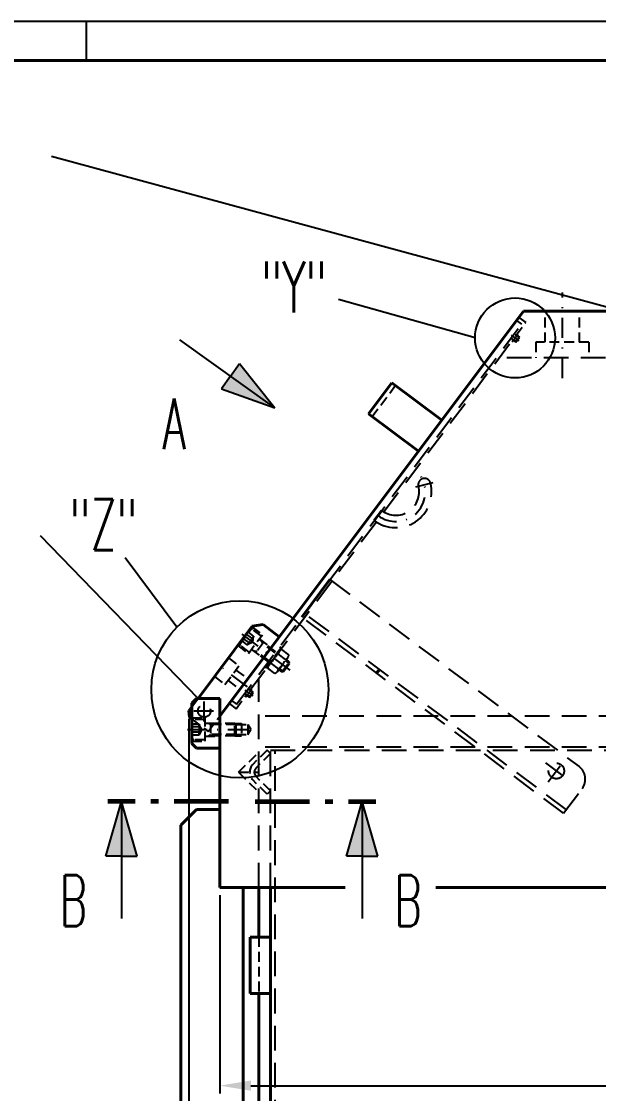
# Model space of a CAD drawing. Extents: x -1561 to -720, y 5788 to 6382.
# Drawn here: x -1369.7 to -1295.6, y 6239.2 to 6376.8 of the extents above; entities that cross this region are included whole.
import ezdxf

# ---------------------------------------------------------------- set-up
doc = ezdxf.new("R2010")
doc.units = 0
doc.linetypes.add('STRICHPUNKT', pattern=[25.4, 12.7, -6.35, 0, -6.35])
doc.linetypes.add('VERDECKT', pattern=[9.525, 6.35, -3.175])
doc.layers.get('Defpoints').update_dxf_attribs({"linetype": 'CONTINUOUS'})
for name, color, linetype, lineweight in [('ACHSE', 150, 'STRICHPUNKT', 25), ('BEM', 6, 'CONTINUOUS', 25), ('SCHNITT', 1, 'STRICHPUNKT', 60), ('TEXT_7', 1, 'CONTINUOUS', 60), ('VERDECKT', 2, 'VERDECKT', 25), ('VOLL_03', 6, 'CONTINUOUS', 25), ('VOLL_05', 7, 'CONTINUOUS', 40)]:
    doc.layers.add(name, color=color, linetype=linetype, lineweight=lineweight)
doc.layers.add('UMRISS05', color=3, linetype='CONTINUOUS')
doc.styles.add('ROMANS', font='romans.shx', dxfattribs={"width": 0.6, "height": 80})
doc.styles.get("Standard").update_dxf_attribs({"font": 'romans.shx', "width": 0.6})
doc.dimstyles.get("Standard").update_dxf_attribs({"dimtxt": 4, "dimasz": 4, "dimexe": 1, "dimexo": 1, "dimgap": 1, "dimtad": 1, "dimdsep": 46, "dimtxsty": 'Standard', "dimcen": 0, "dimclrd": 256, "dimclre": 256, "dimclrt": 256, "dimazin": 0, "dimtfac": 1, "dimtmove": 0, "dimatfit": 3, "dimfxl": 0, "dimtolj": 1, "dimtzin": 0, "dimarcsym": 0})

# ---------------------------------------------------------------- blocks, each defined once
blk = doc.blocks.new('*D54')
at = {"layer": 'BEM', "lineweight": -2}
for p, q in [((-1235.23, 6264.63), (-1235.23, 6228.88)), ((-1339.23, 6221.91), (-1339.23, 6230.88)), ((-1335.23, 6229.88), (-1239.23, 6229.88))]:
    blk.add_line(p, q, dxfattribs=at)
at = {"layer": 'BEM'}
for points in [[(-1335.23, 6230.55), (-1335.23, 6229.21), (-1339.23, 6229.88)], [(-1239.23, 6230.55), (-1239.23, 6229.21), (-1235.23, 6229.88)]]:
    blk.add_solid(points, dxfattribs=at)
at = {"layer": 'Defpoints', "color": 0}
for p in [(-1235.23, 6265.63), (-1235.23, 6229.88), (-1339.23, 6220.91)]:
    blk.add_point(p, dxfattribs=at)
at = {"layer": 'BEM', "insert": (-1287.23, 6232.88), "char_height": 4, "attachment_point": 5}
blk.add_mtext('\\A1;520', dxfattribs=at)
blk = doc.blocks.new('*D41')
at = {"layer": 'BEM', "lineweight": -2}
for p, q in [((-1348.23, 6287.3), (-1348.23, 6146.17)), ((-1226.23, 6287.3), (-1226.23, 6146.17)), ((-1344.23, 6147.17), (-1230.23, 6147.17))]:
    blk.add_line(p, q, dxfattribs=at)
at = {"layer": 'BEM'}
for points in [[(-1344.23, 6147.84), (-1344.23, 6146.5), (-1348.23, 6147.17)], [(-1230.23, 6147.84), (-1230.23, 6146.5), (-1226.23, 6147.17)]]:
    blk.add_solid(points, dxfattribs=at)
at = {"layer": 'Defpoints', "color": 0}
for p in [(-1348.23, 6288.3), (-1226.23, 6288.3), (-1226.23, 6147.17)]:
    blk.add_point(p, dxfattribs=at)
at = {"layer": 'BEM', "insert": (-1287.23, 6150.17), "char_height": 4, "attachment_point": 5}
blk.add_mtext('\\A1;610', dxfattribs=at)
blk = doc.blocks.new('*D40')
at = {"layer": 'BEM', "lineweight": -2}
for p, q in [((-1344.23, 6264.63), (-1344.23, 6239.18)), ((-1230.23, 6264.63), (-1230.23, 6239.18)), ((-1340.23, 6240.18), (-1234.23, 6240.18))]:
    blk.add_line(p, q, dxfattribs=at)
at = {"layer": 'BEM'}
for points in [[(-1340.23, 6240.85), (-1340.23, 6239.52), (-1344.23, 6240.18)], [(-1234.23, 6240.85), (-1234.23, 6239.52), (-1230.23, 6240.18)]]:
    blk.add_solid(points, dxfattribs=at)
at = {"layer": 'Defpoints', "color": 0}
for p in [(-1344.23, 6265.63), (-1230.23, 6265.63), (-1230.23, 6240.18)]:
    blk.add_point(p, dxfattribs=at)
at = {"layer": 'BEM', "insert": (-1287.23, 6243.18), "char_height": 4, "attachment_point": 5}
blk.add_mtext('\\A1;570', dxfattribs=at)

msp = doc.modelspace()

# ---------------------------------------------------------------- linework, layer by layer
at = {"layer": 'ACHSE', "ltscale": 0.2}
for p, q in [((-1300.2285, 6331.033), (-1300.2285, 6342.0131)), ((-1306.8045, 6336.565), (-1305.8125, 6335.821)), ((-1306.6805, 6335.697), (-1305.9365, 6336.689)), ((-1319.0567, 6317.0738), (-1316.8372, 6317.6307)), ((-1335.1843, 6293.5133), (-1341.5157, 6298.2619)), ((-1340.6956, 6291.3968), (-1344.5157, 6294.2619)), ((-1341.0045, 6290.965), (-1340.0125, 6290.221)), ((-1340.8805, 6290.097), (-1340.1365, 6291.089)), ((-1346.23, 6286.9537), (-1346.23, 6289.6415)), ((-1347.5739, 6288.2976), (-1344.8861, 6288.2976)), ((-1348.398, 6285.8976), (-1339.7514, 6285.8976)), ((-1302.3978, 6281.635), (-1299.6192, 6279.551)), ((-1302.0505, 6279.2037), (-1299.9665, 6281.9823))]:
    msp.add_line(p, q, dxfattribs=at)
msp.add_arc((-1321.6327, 6316.4274), 3.8, 233.130102, 31.402983, dxfattribs=at)
at = {"layer": 'BEM'}
for p, q in [((-1292.6405, 6339.633), (-1365.8623, 6359.5041)), ((-1311.4469, 6336.193), (-1328.9966, 6341.1173)), ((-1347.0314, 6289.8958), (-1367.2638, 6310.7985)), ((-1349.7619, 6299.0395), (-1356.3882, 6307.946))]:
    msp.add_line(p, q, dxfattribs=at)
for centre, radius in [((-1306.3085, 6336.193), 5.1384), ((-1341.654, 6291.0656), 11.372)]:
    msp.add_circle(centre, radius, dxfattribs=at)
at = {"layer": 'SCHNITT'}
for p, q in [((-1355.1041, 6276.6645), (-1358.6041, 6276.6645)), ((-1352.1041, 6276.6645), (-1353.1041, 6276.6645)), ((-1343.1041, 6276.6645), (-1350.1041, 6276.6645)), ((-1339.704, 6276.6645), (-1332.704, 6276.6645)), ((-1330.704, 6276.6645), (-1329.704, 6276.6645)), ((-1327.704, 6276.6645), (-1324.204, 6276.6645))]:
    msp.add_line(p, q, dxfattribs=at)
at = {"layer": 'UMRISS05'}
for p, q in [((-1337.1695, 6327.2257), (-1349.3761, 6335.9435)), ((-1342.8659, 6331.294), (-1341.7035, 6332.9215)), ((-1341.7035, 6332.9215), (-1337.1695, 6327.2257)), ((-1342.8659, 6331.294), (-1344.0282, 6329.6664)), ((-1344.0282, 6329.6664), (-1337.1695, 6327.2257)), ((-1358.8541, 6269.6645), (-1356.8541, 6276.6645)), ((-1354.8541, 6269.6645), (-1356.8541, 6276.6645)), ((-1356.8541, 6276.6645), (-1356.8541, 6261.6645)), ((-1327.954, 6269.6645), (-1325.954, 6276.6645)), ((-1325.954, 6276.6645), (-1325.954, 6261.6645)), ((-1323.954, 6269.6645), (-1325.954, 6276.6645)), ((-1356.8541, 6269.6645), (-1358.8541, 6269.6645)), ((-1356.8541, 6269.6645), (-1354.8541, 6269.6645)), ((-1325.954, 6269.6645), (-1327.954, 6269.6645)), ((-1325.954, 6269.6645), (-1323.954, 6269.6645))]:
    msp.add_line(p, q, dxfattribs=at)
for points in [[(-1341.7035, 6332.9215), (-1344.0282, 6329.6664), (-1337.1695, 6327.2257)], [(-1354.8541, 6269.6645), (-1358.8541, 6269.6645), (-1356.8541, 6276.6645)], [(-1327.954, 6269.6645), (-1323.954, 6269.6645), (-1325.954, 6276.6645)]]:
    msp.add_solid(points, dxfattribs=at)
at = {"layer": 'VERDECKT', "ltscale": 0.2}
for p, q in [((-1302.4285, 6335.633), (-1302.4285, 6339.633)), ((-1298.0285, 6335.633), (-1298.0285, 6339.633)), ((-1306.1561, 6336.5628), (-1304.9485, 6338.173)), ((-1306.1285, 6338.433), (-1305.4885, 6337.953)), ((-1305.8285, 6338.833), (-1304.9485, 6338.173)), ((-1306.1485, 6336.573), (-1305.7485, 6336.273)), ((-1306.6285, 6335.933), (-1306.2285, 6335.633)), ((-1306.2285, 6335.633), (-1305.7485, 6336.273)), ((-1303.6285, 6335.633), (-1303.6285, 6333.633)), ((-1296.8285, 6335.633), (-1303.6285, 6335.633)), ((-1296.8285, 6335.633), (-1296.8285, 6333.633)), ((-1321.6485, 6330.073), (-1324.6485, 6326.073)), ((-1341.634, 6296.9256), (-1340.266, 6298.7496)), ((-1340.1022, 6297.6347), (-1340.7422, 6298.1147)), ((-1340.57, 6295.6776), (-1338.77, 6298.0776)), ((-1339.8942, 6297.912), (-1340.5342, 6298.392)), ((-1340.13, 6299.0976), (-1338.77, 6298.0776)), ((-1338.89, 6297.9176), (-1340.042, 6298.7816)), ((-1341.93, 6296.6976), (-1340.57, 6295.6776)), ((-1340.45, 6295.8376), (-1341.602, 6296.7016)), ((-1340.7258, 6296.8032), (-1341.3658, 6297.2832)), ((-1340.5178, 6297.0805), (-1341.1578, 6297.5605)), ((-1340.7258, 6296.8032), (-1340.7087, 6296.8109)), ((-1340.7087, 6296.8109), (-1340.7258, 6296.8032)), ((-1339.9899, 6297.1176), (-1340.7255, 6296.8034)), ((-1340.6927, 6296.8187), (-1340.7087, 6296.8109)), ((-1340.7087, 6296.8109), (-1340.6926, 6296.8186)), ((-1340.6777, 6296.8266), (-1340.6927, 6296.8187)), ((-1340.6926, 6296.8186), (-1340.6777, 6296.8266)), ((-1340.6777, 6296.8266), (-1340.6636, 6296.8348)), ((-1340.6637, 6296.8348), (-1340.6777, 6296.8266)), ((-1340.6505, 6296.8432), (-1340.6637, 6296.8348)), ((-1340.6636, 6296.8348), (-1340.6505, 6296.8431)), ((-1340.6505, 6296.8431), (-1340.6381, 6296.8518)), ((-1340.6382, 6296.8518), (-1340.6505, 6296.8432)), ((-1340.6267, 6296.8607), (-1340.6382, 6296.8518)), ((-1340.6381, 6296.8518), (-1340.6266, 6296.8606)), ((-1340.6158, 6296.8698), (-1340.6267, 6296.8607)), ((-1340.6266, 6296.8606), (-1340.6157, 6296.8698)), ((-1340.6057, 6296.8793), (-1340.6158, 6296.8698)), ((-1340.6157, 6296.8698), (-1340.6056, 6296.8792)), ((-1340.5962, 6296.8891), (-1340.6057, 6296.8793)), ((-1340.6056, 6296.8792), (-1340.5961, 6296.889)), ((-1340.5873, 6296.8992), (-1340.5962, 6296.8891)), ((-1340.5961, 6296.889), (-1340.5872, 6296.8991)), ((-1340.579, 6296.9097), (-1340.5873, 6296.8992)), ((-1340.5872, 6296.8991), (-1340.5789, 6296.9097)), ((-1340.5712, 6296.9207), (-1340.579, 6296.9097)), ((-1340.5789, 6296.9097), (-1340.5711, 6296.9206)), ((-1340.5639, 6296.9321), (-1340.5712, 6296.9207)), ((-1340.5711, 6296.9206), (-1340.5638, 6296.932)), ((-1340.5572, 6296.9439), (-1340.5639, 6296.9321)), ((-1340.5638, 6296.932), (-1340.5571, 6296.9439)), ((-1340.551, 6296.9563), (-1340.5572, 6296.9439)), ((-1340.5571, 6296.9439), (-1340.5509, 6296.9563)), ((-1340.5452, 6296.9693), (-1340.551, 6296.9563)), ((-1340.5509, 6296.9563), (-1340.5451, 6296.9692)), ((-1340.5399, 6296.9829), (-1340.5452, 6296.9693)), ((-1340.5451, 6296.9692), (-1340.5399, 6296.9828)), ((-1340.5351, 6296.9971), (-1340.5399, 6296.9829)), ((-1340.5399, 6296.9828), (-1340.535, 6296.997)), ((-1340.5307, 6297.0121), (-1340.5351, 6296.9971)), ((-1340.535, 6296.997), (-1340.5307, 6297.012)), ((-1340.5307, 6297.012), (-1340.5268, 6297.0278)), ((-1340.5268, 6297.0278), (-1340.5307, 6297.0121)), ((-1340.5268, 6297.0278), (-1340.5233, 6297.0444)), ((-1340.5234, 6297.0444), (-1340.5268, 6297.0278)), ((-1340.5204, 6297.062), (-1340.5234, 6297.0444)), ((-1340.5233, 6297.0444), (-1340.5203, 6297.062)), ((-1340.5178, 6297.0805), (-1340.5204, 6297.062)), ((-1340.5203, 6297.062), (-1340.5178, 6297.0805)), ((-1340.4909, 6297.1013), (-1340.5178, 6297.0805)), ((-1340.4654, 6297.1217), (-1340.4909, 6297.1013)), ((-1340.4412, 6297.142), (-1340.4654, 6297.1217)), ((-1340.4183, 6297.1621), (-1340.4412, 6297.142)), ((-1340.1791, 6297.464), (-1340.1927, 6297.4393)), ((-1340.1657, 6297.4897), (-1340.1791, 6297.464)), ((-1340.1526, 6297.5163), (-1340.1657, 6297.4897)), ((-1340.1397, 6297.544), (-1340.1526, 6297.5163)), ((-1340.127, 6297.5729), (-1340.1397, 6297.544)), ((-1340.1145, 6297.6031), (-1340.127, 6297.5729)), ((-1340.1022, 6297.6347), (-1340.1145, 6297.6031)), ((-1340.085, 6297.6424), (-1340.1022, 6297.6347)), ((-1340.1022, 6297.6347), (-1340.0851, 6297.6424)), ((-1340.0851, 6297.6424), (-1340.0691, 6297.6502)), ((-1340.069, 6297.6501), (-1340.085, 6297.6424)), ((-1340.0691, 6297.6502), (-1340.0541, 6297.6581)), ((-1340.054, 6297.6581), (-1340.069, 6297.6501)), ((-1340.0541, 6297.6581), (-1340.0401, 6297.6663)), ((-1340.04, 6297.6663), (-1340.054, 6297.6581)), ((-1340.0401, 6297.6663), (-1340.0269, 6297.6747)), ((-1340.0268, 6297.6746), (-1340.04, 6297.6663)), ((-1340.0269, 6297.6747), (-1340.0146, 6297.6833)), ((-1340.0145, 6297.6832), (-1340.0268, 6297.6746)), ((-1340.0146, 6297.6833), (-1340.0031, 6297.6922)), ((-1340.003, 6297.6921), (-1340.0145, 6297.6832)), ((-1340.0031, 6297.6922), (-1339.9922, 6297.7013)), ((-1339.9921, 6297.7013), (-1340.003, 6297.6921)), ((-1339.9922, 6297.7013), (-1339.9821, 6297.7108)), ((-1339.982, 6297.7107), (-1339.9921, 6297.7013)), ((-1339.9899, 6297.1176), (-1339.8942, 6297.9117)), ((-1339.9821, 6297.7108), (-1339.9726, 6297.7206)), ((-1339.9725, 6297.7205), (-1339.982, 6297.7107)), ((-1339.9726, 6297.7206), (-1339.9637, 6297.7307)), ((-1339.9636, 6297.7306), (-1339.9725, 6297.7205)), ((-1339.9637, 6297.7307), (-1339.9553, 6297.7412)), ((-1339.9552, 6297.7412), (-1339.9636, 6297.7306)), ((-1339.9553, 6297.7412), (-1339.9476, 6297.7522)), ((-1339.9475, 6297.7521), (-1339.9552, 6297.7412)), ((-1339.9476, 6297.7522), (-1339.9403, 6297.7636)), ((-1339.9402, 6297.7635), (-1339.9475, 6297.7521)), ((-1339.9403, 6297.7636), (-1339.9336, 6297.7754)), ((-1339.9335, 6297.7753), (-1339.9402, 6297.7635)), ((-1339.9336, 6297.7754), (-1339.9274, 6297.7878)), ((-1339.9273, 6297.7877), (-1339.9335, 6297.7753)), ((-1339.9274, 6297.7878), (-1339.9216, 6297.8008)), ((-1339.9215, 6297.8007), (-1339.9273, 6297.7877)), ((-1339.9216, 6297.8008), (-1339.9163, 6297.8144)), ((-1339.9162, 6297.8143), (-1339.9215, 6297.8007)), ((-1339.9163, 6297.8144), (-1339.9115, 6297.8286)), ((-1339.9114, 6297.8285), (-1339.9162, 6297.8143)), ((-1339.9115, 6297.8286), (-1339.9071, 6297.8436)), ((-1339.9071, 6297.8435), (-1339.9114, 6297.8285)), ((-1339.9071, 6297.8436), (-1339.9032, 6297.8593)), ((-1339.9032, 6297.8593), (-1339.9071, 6297.8435)), ((-1339.9032, 6297.8593), (-1339.8997, 6297.8759)), ((-1339.8997, 6297.8759), (-1339.9032, 6297.8593)), ((-1339.8997, 6297.8759), (-1339.8967, 6297.8935)), ((-1339.8967, 6297.8934), (-1339.8997, 6297.8759)), ((-1339.8967, 6297.8935), (-1339.8942, 6297.912)), ((-1339.8942, 6297.912), (-1339.8967, 6297.8934)), ((-1338.616, 6297.0871), (-1339.576, 6295.8072)), ((-1337.03, 6295.8976), (-1339.19, 6297.5176)), ((-1339.166, 6297.5496), (-1337.646, 6296.4096)), ((-1338.7084, 6296.9639), (-1338.8294, 6297.2472)), ((-1337.1224, 6295.7744), (-1338.7084, 6296.9639)), ((-1340.174, 6296.2056), (-1338.654, 6295.0656)), ((-1337.99, 6294.6176), (-1340.15, 6296.2376)), ((-1339.4836, 6295.9304), (-1339.7894, 6295.9672)), ((-1337.8976, 6294.7408), (-1339.4836, 6295.9304)), ((-1338.294, 6293.8456), (-1336.374, 6296.4056)), ((-1338.154, 6293.8656), (-1336.354, 6296.2656)), ((-1335.8042, 6294.9165), (-1336.7151, 6295.5997)), ((-1336.55, 6296.5376), (-1336.374, 6296.4056)), ((-1336.374, 6296.4056), (-1336.354, 6296.2656)), ((-1335.3539, 6295.5169), (-1336.2648, 6296.2001)), ((-1343.57, 6291.6776), (-1341.77, 6294.0776)), ((-1343.13, 6295.0976), (-1341.77, 6294.0776)), ((-1338.47, 6293.9776), (-1338.294, 6293.8456)), ((-1338.154, 6293.8656), (-1338.294, 6293.8456)), ((-1336.7049, 6293.7156), (-1337.6158, 6294.3988)), ((-1336.8415, 6293.349), (-1335.4905, 6295.1503)), ((-1336.2732, 6293.33), (-1335.3775, 6294.5243)), ((-1336.0576, 6293.3608), (-1335.2824, 6294.3944)), ((-1335.2824, 6294.3944), (-1335.7784, 6294.7664)), ((-1335.3132, 6294.61), (-1335.686, 6294.8896)), ((-1335.3775, 6294.5243), (-1335.3132, 6294.61)), ((-1335.2824, 6294.3944), (-1335.3132, 6294.61)), ((-1344.93, 6292.6976), (-1343.57, 6291.6776)), ((-1342.166, 6293.5496), (-1340.646, 6292.4096)), ((-1337.1552, 6293.1152), (-1338.0661, 6293.7983)), ((-1336.2732, 6293.33), (-1336.646, 6293.6096)), ((-1336.0576, 6293.3608), (-1336.5536, 6293.7328)), ((-1336.2732, 6293.33), (-1336.0576, 6293.3608)), ((-1343.174, 6292.2056), (-1341.654, 6291.0656)), ((-1347.8312, 6288.8294), (-1347.0314, 6289.8958)), ((-1342.1485, 6288.573), (-1340.8209, 6290.3431)), ((-1340.8285, 6290.333), (-1340.4285, 6290.033)), ((-1340.4285, 6290.033), (-1339.9485, 6290.673)), ((-1340.3485, 6290.973), (-1339.9485, 6290.673)), ((-1343.0285, 6289.233), (-1342.1485, 6288.573)), ((-1342.7285, 6289.633), (-1342.0885, 6289.153)), ((-1347.83, 6287.3976), (-1346.13, 6287.3976)), ((-1347.8276, 6287.2459), (-1345.71, 6285.6576)), ((-1347.73, 6284.7576), (-1347.73, 6287.0376)), ((-1346.13, 6287.1976), (-1347.57, 6287.1976)), ((-1346.13, 6284.3976), (-1346.13, 6287.3976)), ((-1345.71, 6285.6576), (-1344.2285, 6287.633)), ((-1346.93, 6286.5906), (-1347.73, 6286.5906)), ((-1346.93, 6286.244), (-1347.73, 6286.244)), ((-1346.93, 6286.5906), (-1346.9209, 6286.5743)), ((-1346.9209, 6286.5743), (-1346.93, 6286.5906)), ((-1346.9209, 6286.2604), (-1346.93, 6286.244)), ((-1346.93, 6286.244), (-1346.9209, 6286.2604)), ((-1346.93, 6286.244), (-1346.9209, 6286.2113)), ((-1346.5299, 6285.8976), (-1346.9299, 6286.5904)), ((-1346.5299, 6285.8976), (-1346.9299, 6285.2049)), ((-1346.9209, 6286.5743), (-1346.9127, 6286.5584)), ((-1346.9128, 6286.5584), (-1346.9209, 6286.5743)), ((-1346.9127, 6286.2762), (-1346.9209, 6286.2604)), ((-1346.9209, 6286.2604), (-1346.9128, 6286.2762)), ((-1346.9209, 6286.2113), (-1346.9128, 6286.1796)), ((-1346.9128, 6285.6157), (-1346.9209, 6285.584)), ((-1346.9056, 6286.5431), (-1346.9128, 6286.5584)), ((-1346.9128, 6286.2762), (-1346.9056, 6286.2916)), ((-1346.9128, 6286.1796), (-1346.9056, 6286.1489)), ((-1346.9056, 6285.6464), (-1346.9128, 6285.6157)), ((-1346.9127, 6286.5584), (-1346.9055, 6286.543)), ((-1346.9055, 6286.2916), (-1346.9127, 6286.2762)), ((-1346.8993, 6286.5281), (-1346.9056, 6286.5431)), ((-1346.9056, 6286.2916), (-1346.8993, 6286.3065)), ((-1346.9056, 6286.1489), (-1346.8993, 6286.119)), ((-1346.8993, 6285.6762), (-1346.9056, 6285.6464)), ((-1346.9055, 6286.543), (-1346.8992, 6286.5281)), ((-1346.8992, 6286.3065), (-1346.9055, 6286.2916)), ((-1346.8938, 6286.5135), (-1346.8993, 6286.5281)), ((-1346.8993, 6286.3065), (-1346.8938, 6286.3211)), ((-1346.8993, 6286.119), (-1346.8938, 6286.0899)), ((-1346.8938, 6285.7054), (-1346.8993, 6285.6762)), ((-1346.8992, 6286.5281), (-1346.8937, 6286.5135)), ((-1346.8937, 6286.3211), (-1346.8992, 6286.3065)), ((-1346.8891, 6286.4992), (-1346.8938, 6286.5135)), ((-1346.8938, 6286.3211), (-1346.8891, 6286.3354)), ((-1346.8938, 6286.0899), (-1346.8891, 6286.0613)), ((-1346.8891, 6285.7339), (-1346.8938, 6285.7054)), ((-1346.8937, 6286.5135), (-1346.889, 6286.4992)), ((-1346.889, 6286.3354), (-1346.8937, 6286.3211)), ((-1346.8852, 6286.4852), (-1346.8891, 6286.4992)), ((-1346.8891, 6286.3354), (-1346.8852, 6286.3494)), ((-1346.8852, 6285.762), (-1346.8891, 6285.7339)), ((-1346.889, 6286.4992), (-1346.8851, 6286.4852)), ((-1346.8851, 6286.3495), (-1346.889, 6286.3354)), ((-1346.882, 6286.4714), (-1346.8852, 6286.4852)), ((-1346.8852, 6286.3494), (-1346.882, 6286.3633)), ((-1346.882, 6285.7896), (-1346.8852, 6285.762)), ((-1346.8851, 6286.4852), (-1346.8819, 6286.4714)), ((-1346.8819, 6286.3633), (-1346.8851, 6286.3495)), ((-1346.8796, 6286.4577), (-1346.882, 6286.4714)), ((-1346.882, 6286.3633), (-1346.8796, 6286.3769)), ((-1346.8796, 6285.8169), (-1346.882, 6285.7896)), ((-1346.8819, 6286.4714), (-1346.8794, 6286.4577)), ((-1346.8794, 6286.3769), (-1346.8819, 6286.3633)), ((-1346.8778, 6286.4442), (-1346.8796, 6286.4577)), ((-1346.8796, 6286.3769), (-1346.8778, 6286.3905)), ((-1346.8778, 6285.8439), (-1346.8796, 6285.8169)), ((-1346.8794, 6286.4577), (-1346.8777, 6286.4442)), ((-1346.8777, 6286.3905), (-1346.8794, 6286.3769)), ((-1346.8768, 6286.4307), (-1346.8778, 6286.4442)), ((-1346.8778, 6286.3905), (-1346.8768, 6286.4039)), ((-1346.8777, 6286.4442), (-1346.8767, 6286.4307)), ((-1346.8767, 6286.4039), (-1346.8777, 6286.3905)), ((-1346.8765, 6286.4173), (-1346.8768, 6286.4307)), ((-1346.8768, 6286.4039), (-1346.8765, 6286.4173)), ((-1346.8767, 6286.4307), (-1346.8763, 6286.4173)), ((-1346.8763, 6286.4173), (-1346.8767, 6286.4039)), ((-1346.13, 6286.7376), (-1344.23, 6286.7376)), ((-1342.284, 6286.6976), (-1346.13, 6286.6976)), ((-1345.4126, 6286.5436), (-1345.6793, 6286.6976)), ((-1345.4126, 6286.6976), (-1345.4126, 6285.0976)), ((-1342.13, 6286.5436), (-1345.4126, 6286.5436)), ((-1342.284, 6286.6976), (-1341.43, 6286.6976)), ((-1342.13, 6286.5436), (-1342.284, 6286.6976)), ((-1342.284, 6286.5905), (-1342.284, 6286.6976)), ((-1342.284, 6285.0976), (-1342.284, 6286.5905)), ((-1342.13, 6286.5436), (-1340.63, 6286.5436)), ((-1342.13, 6285.2516), (-1342.13, 6286.5436)), ((-1341.43, 6286.6976), (-1341.43, 6285.0976)), ((-1340.63, 6286.5436), (-1340.2419, 6285.8976)), ((-1340.63, 6286.5436), (-1340.63, 6285.2516)), ((-1340.63, 6285.2516), (-1340.2419, 6285.8976)), ((-1347.83, 6284.3976), (-1346.13, 6284.3976)), ((-1346.93, 6285.5513), (-1347.73, 6285.5513)), ((-1346.93, 6285.2046), (-1347.73, 6285.2046)), ((-1346.13, 6284.5976), (-1347.57, 6284.5976)), ((-1346.9209, 6285.584), (-1346.93, 6285.5513)), ((-1346.93, 6285.5513), (-1346.9209, 6285.5349)), ((-1346.9209, 6285.5349), (-1346.93, 6285.5513)), ((-1346.9209, 6285.221), (-1346.93, 6285.2046)), ((-1346.93, 6285.2046), (-1346.9209, 6285.221)), ((-1346.9209, 6285.5349), (-1346.9128, 6285.5191)), ((-1346.9127, 6285.519), (-1346.9209, 6285.5349)), ((-1346.9128, 6285.2369), (-1346.9209, 6285.221)), ((-1346.9209, 6285.221), (-1346.9127, 6285.2369)), ((-1346.9128, 6285.5191), (-1346.9056, 6285.5037)), ((-1346.9056, 6285.2522), (-1346.9128, 6285.2369)), ((-1346.9055, 6285.5037), (-1346.9127, 6285.519)), ((-1346.9127, 6285.2369), (-1346.9055, 6285.2522)), ((-1346.9056, 6285.5037), (-1346.8993, 6285.4887)), ((-1346.8993, 6285.2672), (-1346.9056, 6285.2522)), ((-1346.8992, 6285.4887), (-1346.9055, 6285.5037)), ((-1346.9055, 6285.2522), (-1346.8992, 6285.2672)), ((-1346.8993, 6285.4887), (-1346.8938, 6285.4742)), ((-1346.8938, 6285.2818), (-1346.8993, 6285.2672)), ((-1346.8937, 6285.4741), (-1346.8992, 6285.4887)), ((-1346.8992, 6285.2672), (-1346.8937, 6285.2818)), ((-1346.8938, 6285.4742), (-1346.8891, 6285.4599)), ((-1346.8891, 6285.296), (-1346.8938, 6285.2818)), ((-1346.889, 6285.4599), (-1346.8937, 6285.4741)), ((-1346.8937, 6285.2818), (-1346.889, 6285.2961)), ((-1346.8891, 6285.4599), (-1346.8852, 6285.4458)), ((-1346.8852, 6285.3101), (-1346.8891, 6285.296)), ((-1346.8851, 6285.4458), (-1346.889, 6285.4599)), ((-1346.889, 6285.2961), (-1346.8851, 6285.3101)), ((-1346.8852, 6285.4458), (-1346.882, 6285.432)), ((-1346.882, 6285.3239), (-1346.8852, 6285.3101)), ((-1346.8819, 6285.432), (-1346.8851, 6285.4458)), ((-1346.8851, 6285.3101), (-1346.8819, 6285.3239)), ((-1346.882, 6285.432), (-1346.8796, 6285.4184)), ((-1346.8796, 6285.3376), (-1346.882, 6285.3239)), ((-1346.8794, 6285.4183), (-1346.8819, 6285.432)), ((-1346.8819, 6285.3239), (-1346.8794, 6285.3376)), ((-1346.8796, 6285.4184), (-1346.8778, 6285.4048)), ((-1346.8778, 6285.3511), (-1346.8796, 6285.3376)), ((-1346.8777, 6285.4048), (-1346.8794, 6285.4183)), ((-1346.8794, 6285.3376), (-1346.8777, 6285.3511)), ((-1346.8778, 6285.4048), (-1346.8768, 6285.3914)), ((-1346.8768, 6285.3645), (-1346.8778, 6285.3511)), ((-1346.8767, 6285.3914), (-1346.8777, 6285.4048)), ((-1346.8777, 6285.3511), (-1346.8767, 6285.3645)), ((-1346.8768, 6285.3914), (-1346.8765, 6285.378)), ((-1346.8765, 6285.378), (-1346.8768, 6285.3645)), ((-1346.8763, 6285.378), (-1346.8767, 6285.3914)), ((-1346.8767, 6285.3645), (-1346.8763, 6285.378)), ((-1342.284, 6285.0976), (-1346.13, 6285.0976)), ((-1346.13, 6285.0576), (-1344.23, 6285.0576)), ((-1345.4126, 6285.2516), (-1345.6793, 6285.0976)), ((-1342.13, 6285.2516), (-1345.4126, 6285.2516)), ((-1342.284, 6285.0976), (-1342.13, 6285.2516)), ((-1342.284, 6285.0976), (-1341.43, 6285.0976)), ((-1342.13, 6285.2516), (-1340.63, 6285.2516)), ((-1341.8285, 6280.433), (-1339.2285, 6283.033)), ((-1338.1528, 6283.2614), (-1339.9912, 6281.4229)), ((-1337.7285, 6282.8371), (-1338.1528, 6283.2614)), ((-1337.7285, 6282.8371), (-1339.567, 6280.9987)), ((-1341.8285, 6280.433), (-1339.2285, 6277.833)), ((-1341.8285, 6280.433), (-1339.2285, 6280.433)), ((-1338.1528, 6277.6046), (-1339.9912, 6279.443)), ((-1337.7285, 6278.0288), (-1339.567, 6279.8673)), ((-1337.7285, 6278.0288), (-1338.1528, 6277.6046)), ((-1339.2285, 6259.2614), (-1339.2285, 6252.0191))]:
    msp.add_line(p, q, dxfattribs=at)
at = {"layer": 'VERDECKT', "ltscale": 0.5}
for p, q in [((-1342.0885, 6289.153), (-1305.4885, 6337.953)), ((-1340.3561, 6290.9628), (-1306.6209, 6335.9431)), ((-1266.1035, 6333.633), (-1308.3535, 6333.633)), ((-1330.0885, 6305.153), (-1298.0885, 6281.153)), ((-1299.7285, 6275.633), (-1333.3285, 6300.833)), ((-1300.0885, 6275.153), (-1333.6885, 6300.353)), ((-1339.2285, 6265.633), (-1339.2285, 6292.4663)), ((-1235.2285, 6287.633), (-1339.2285, 6287.633)), ((-1235.2285, 6283.633), (-1339.2285, 6283.633)), ((-1337.7285, 6265.633), (-1337.7285, 6283.2614)), ((-1337.7285, 6283.2614), (-1236.1285, 6283.2614)), ((-1337.1285, 6173.2614), (-1337.1285, 6283.2614)), ((-1300.0885, 6275.153), (-1297.6885, 6278.353))]:
    msp.add_line(p, q, dxfattribs=at)
at = {"layer": 'VERDECKT', "ltscale": 0.2}
for centre in [(-1306.3085, 6336.193), (-1340.5085, 6290.593)]:
    msp.add_circle(centre, 0.4, dxfattribs=at)
at = {"layer": 'VERDECKT', "ltscale": 0.5}
for centre, radius in [((-1346.23, 6288.2976), 0.8), ((-1301.0085, 6280.593), 1)]:
    msp.add_circle(centre, radius, dxfattribs=at)
for centre, radius, start, end in [((-1321.6327, 6316.4274), 4.6, 233.130102, 14.085914), ((-1317.9469, 6317.3522), 0.8, 14.085914, 194.085914), ((-1321.6327, 6316.4274), 3, 233.130102, 14.085914), ((-1299.2885, 6279.553), 2, 323.130102, 53.130102)]:
    msp.add_arc(centre, radius, start, end, dxfattribs=at)
at = {"layer": 'VERDECKT', "ltscale": 0.2}
for centre, radius, start, end in [((-1340.138, 6298.6536), 0.16, 53.13, 143.13), ((-1341.506, 6296.8296), 0.16, 143.13, 233.13), ((-1335.174, 6293.5056), 2.6, 126.351452, 159.908752), ((-1336.0253, 6295.5514), 0.6915, 110.262882, 175.997322), ((-1336.0437, 6295.5652), 0.6915, 290.262882, 355.998156), ((-1337.3763, 6293.7501), 0.6915, 110.262882, 175.997322), ((-1338.246, 6295.8096), 2.6, 306.351452, 339.908752), ((-1337.3947, 6293.7639), 0.6915, 290.262048, 355.997322), ((-1347.57, 6287.0376), 0.16, 90, 180), ((-1347.57, 6284.7576), 0.16, 180, 270), ((-1339.0013, 6280.433), 1.4, 135, 225), ((-1339.0013, 6280.433), 0.8, 135, 225)]:
    msp.add_arc(centre, radius, start, end, dxfattribs=at)
at = {"layer": 'VOLL_03', "ltscale": 0.8}
for p, q in [((-725.3783, 6376.8285), (-1556.3783, 6376.8285)), ((-1361.3783, 6376.8285), (-1361.3783, 6371.8285))]:
    msp.add_line(p, q, dxfattribs=at)
at = {"layer": 'VOLL_05', "ltscale": 0.8}
msp.add_line((-730.3783, 6371.8285), (-1551.3783, 6371.8285), dxfattribs=at)
at = {"layer": 'VOLL_05'}
for p, q in [((-1344.2285, 6287.633), (-1305.2285, 6339.633)), ((-1269.2285, 6339.633), (-1305.2285, 6339.633)), ((-1322.1285, 6330.433), (-1325.1285, 6326.433)), ((-1315.7285, 6325.633), (-1322.1285, 6330.433)), ((-1318.7285, 6321.633), (-1325.1285, 6326.433)), ((-1323.4327, 6314.0274), (-1324.3927, 6312.7474)), ((-1333.6885, 6300.353), (-1330.0885, 6305.153)), ((-1340.07, 6299.1776), (-1338.67, 6299.3776)), ((-1338.67, 6299.3776), (-1336.59, 6297.8176)), ((-1347.0314, 6289.8958), (-1340.07, 6299.1776)), ((-1347.83, 6289.2976), (-1347.23, 6289.8976)), ((-1347.23, 6289.8976), (-1344.23, 6289.8976)), ((-1344.23, 6289.8976), (-1344.23, 6283.4976)), ((-1348.23, 6288.2976), (-1347.8312, 6288.8294)), ((-1347.83, 6289.2976), (-1347.83, 6284.0976)), ((-1348.23, 6288.2976), (-1348.11, 6287.4576)), ((-1348.11, 6287.4576), (-1347.8276, 6287.2459)), ((-1344.2285, 6265.633), (-1344.2285, 6287.633)), ((-1347.83, 6284.0976), (-1347.23, 6283.4976)), ((-1347.23, 6283.4976), (-1344.23, 6283.4976)), ((-1347.2285, 6275.633), (-1349.2285, 6273.633)), ((-1344.2285, 6275.633), (-1347.2285, 6275.633)), ((-1349.2285, 6273.633), (-1349.2285, 6191.2614)), ((-1337.7285, 6265.633), (-1344.2285, 6265.633)), ((-1341.2285, 6265.633), (-1341.2285, 6188.1635)), ((-1339.2285, 6265.633), (-1339.2285, 6259.2614)), ((-1328.1215, 6265.633), (-1337.7285, 6265.633)), ((-1337.7285, 6265.633), (-1337.7285, 6191.1202)), ((-1313.2285, 6265.633), (-1316.4732, 6265.633)), ((-1313.2285, 6265.633), (-1261.2285, 6265.633)), ((-1340.3285, 6259.2614), (-1340.3285, 6252.0191)), ((-1337.7285, 6259.2614), (-1340.3285, 6259.2614)), ((-1337.7285, 6259.2614), (-1337.7285, 6258.0191)), ((-1337.7285, 6258.0191), (-1337.7285, 6252.0191)), ((-1337.7285, 6252.0191), (-1340.3285, 6252.0191)), ((-1339.2285, 6252.0191), (-1339.2285, 6189.7936))]:
    msp.add_line(p, q, dxfattribs=at)
msp.add_lwpolyline([(-1323.7285, 6293.633), (-1324.0885, 6293.153)], dxfattribs=at)

# ---------------------------------------------------------------- texts
at = {"layer": 'TEXT_7', "style": 'ROMANS', "width": 0.6}
for s, height, p in [('"Y"', 6.53441, (-1338.9099, 6339.4624)), ('A', 6.5344, (-1351.6094, 6321.8909)), ('"Z"', 6.53441, (-1363.5392, 6308.9366)), ('B', 6.5344, (-1364.7999, 6260.6645)), ('B', 6.5344, (-1321.8338, 6260.6645))]:
    msp.add_text(s, height=height, dxfattribs=at).set_placement(p)

# ---------------------------------------------------------------- dimensions: what is measured, and where the dimension line sits
at = {"layer": 'BEM'}
dim = msp.add_linear_dim(base=(-1226.227, 6147.1704), p1=(-1348.23, 6288.2976), p2=(-1226.227, 6288.2976), text='610', dimstyle='Standard', override={"dimlfac": 5}, dxfattribs=at)
dim.commit()
dim.dimension.update_dxf_attribs({"geometry": '*D41', "text_midpoint": (-1287.2285, 6150.1704)})
for base, p1, p2, picture, middle in [((-1230.2285, 6240.1829), (-1344.2285, 6265.633), (-1230.2285, 6265.633), '*D40', (-1287.2285, 6243.1829)), ((-1235.2285, 6229.8815), (-1339.2285, 6220.9063), (-1235.2285, 6265.633), '*D54', (-1287.2285, 6232.8815))]:
    dim = msp.add_linear_dim(base=base, p1=p1, p2=p2, dimstyle='Standard', override={"dimlfac": 5}, dxfattribs=at)
    dim.commit()
    dim.dimension.update_dxf_attribs({"geometry": picture, "text_midpoint": middle})

doc.saveas('drawing.dxf')
